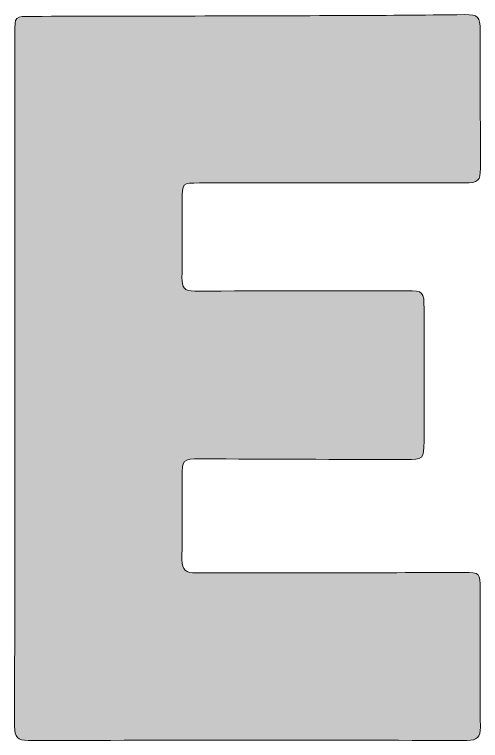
# Model space of a CAD drawing. Extents: x 560 to 1440, y -1293 to -707.
# Drawn here: x 1245.2 to 1335.5, y -847.9 to -707.1 of the extents above; entities that cross this region are included whole.
import ezdxf

# ---------------------------------------------------------------- set-up
doc = ezdxf.new("R2010")
doc.units = 0
doc.header["$MEASUREMENT"] = 0
doc.layers.add('katman 1', color=7, linetype='Continuous')

# ---------------------------------------------------------------- blocks, each defined once
blk = doc.blocks.new('block 3')
at = {"layer": 'katman 1', "true_color": 0x010101}
h = blk.add_hatch(color=18, dxfattribs=at)
h.dxf.hatch_style = 2
edge = h.paths.add_edge_path()
edge.add_spline(control_points=[(1245.21, -777.6), (1245.21, -755.35), (1245.21, -733.1), (1245.21, -710.85), (1245.21, -707.5), (1245.21, -707.51), (1248.64, -707.5), (1268.43, -707.46), (1288.22, -707.42), (1308.01, -707.35), (1316.15, -707.33), (1324.29, -707.24), (1332.43, -707.17), (1334.97, -707.14), (1335.42, -707.58), (1335.43, -710.23), (1335.44, -719.14), (1335.45, -728.05), (1335.46, -736.97), (1335.47, -739.37), (1335.04, -739.79), (1332.41, -739.79), (1315.29, -739.8), (1298.16, -739.8), (1281.04, -739.8), (1277.67, -739.8), (1277.64, -739.84), (1277.64, -743.21), (1277.65, -748.19), (1277.69, -753.17), (1277.62, -758.15), (1277.59, -759.96), (1278.05, -760.79), (1280.09, -760.78), (1293.78, -760.7), (1307.47, -760.73), (1321.15, -760.72), (1324.43, -760.72), (1324.54, -760.84), (1324.54, -764.2), (1324.55, -772.76), (1324.55, -781.32), (1324.54, -789.88), (1324.54, -793.27), (1324.37, -793.45), (1320.99, -793.44), (1307.73, -793.39), (1294.47, -793.34), (1281.2, -793.3), (1277.8, -793.29), (1277.64, -793.47), (1277.64, -796.84), (1277.65, -802.18), (1277.71, -807.51), (1277.61, -812.84), (1277.58, -814.83), (1278.46, -815.42), (1280.27, -815.41), (1297.6, -815.37), (1314.94, -815.36), (1332.27, -815.34), (1335.36, -815.34), (1335.43, -815.42), (1335.43, -818.57), (1335.43, -827.48), (1335.38, -836.4), (1335.46, -845.31), (1335.48, -847.26), (1334.79, -847.88), (1332.89, -847.87), (1304.53, -847.84), (1276.18, -847.83), (1247.82, -847.88), (1245.77, -847.89), (1245.17, -847.19), (1245.17, -845.19), (1245.23, -822.66), (1245.21, -800.13), (1245.21, -777.6)], knot_values=[0, 0, 0, 0, 1, 1, 1, 2, 2, 2, 3, 3, 3, 4, 4, 4, 5, 5, 5, 6, 6, 6, 7, 7, 7, 8, 8, 8, 9, 9, 9, 10, 10, 10, 11, 11, 11, 12, 12, 12, 13, 13, 13, 14, 14, 14, 15, 15, 15, 16, 16, 16, 17, 17, 17, 18, 18, 18, 19, 19, 19, 20, 20, 20, 21, 21, 21, 22, 22, 22, 23, 23, 23, 24, 24, 24, 25, 25, 25, 26, 26, 26, 26], degree=3, periodic=1)
at = {"layer": 'katman 1', "lineweight": 0}
blk.add_open_spline([(1245.21, -777.6), (1245.21, -755.35), (1245.21, -733.1), (1245.21, -710.85), (1245.21, -707.5), (1245.21, -707.51), (1248.64, -707.5), (1268.43, -707.46), (1288.22, -707.42), (1308.01, -707.35), (1316.15, -707.33), (1324.29, -707.24), (1332.43, -707.17), (1334.97, -707.14), (1335.42, -707.58), (1335.43, -710.23), (1335.44, -719.14), (1335.45, -728.05), (1335.46, -736.97), (1335.47, -739.37), (1335.04, -739.79), (1332.41, -739.79), (1315.29, -739.8), (1298.16, -739.8), (1281.04, -739.8), (1277.67, -739.8), (1277.64, -739.84), (1277.64, -743.21), (1277.65, -748.19), (1277.69, -753.17), (1277.62, -758.15), (1277.59, -759.96), (1278.05, -760.79), (1280.09, -760.78), (1293.78, -760.7), (1307.47, -760.73), (1321.15, -760.72), (1324.43, -760.72), (1324.54, -760.84), (1324.54, -764.2), (1324.55, -772.76), (1324.55, -781.32), (1324.54, -789.88), (1324.54, -793.27), (1324.37, -793.45), (1320.99, -793.44), (1307.73, -793.39), (1294.47, -793.34), (1281.2, -793.3), (1277.8, -793.29), (1277.64, -793.47), (1277.64, -796.84), (1277.65, -802.18), (1277.71, -807.51), (1277.61, -812.84), (1277.58, -814.83), (1278.46, -815.42), (1280.27, -815.41), (1297.6, -815.37), (1314.94, -815.36), (1332.27, -815.34), (1335.36, -815.34), (1335.43, -815.42), (1335.43, -818.57), (1335.43, -827.48), (1335.38, -836.4), (1335.46, -845.31), (1335.48, -847.26), (1334.79, -847.88), (1332.89, -847.87), (1304.53, -847.84), (1276.18, -847.83), (1247.82, -847.88), (1245.77, -847.89), (1245.17, -847.19), (1245.17, -845.19), (1245.23, -822.66), (1245.21, -800.13), (1245.21, -777.6)], degree=3, knots=[0, 0, 0, 0, 1, 1, 1, 2, 2, 2, 3, 3, 3, 4, 4, 4, 5, 5, 5, 6, 6, 6, 7, 7, 7, 8, 8, 8, 9, 9, 9, 10, 10, 10, 11, 11, 11, 12, 12, 12, 13, 13, 13, 14, 14, 14, 15, 15, 15, 16, 16, 16, 17, 17, 17, 18, 18, 18, 19, 19, 19, 20, 20, 20, 21, 21, 21, 22, 22, 22, 23, 23, 23, 24, 24, 24, 25, 25, 25, 26, 26, 26, 26], dxfattribs=at)
blk = doc.blocks.new('block 2')
at = {"layer": 'katman 1'}
blk.add_blockref('block 3', (0, 0), dxfattribs=at)

msp = doc.modelspace()

# ---------------------------------------------------------------- block references
at = {"layer": 'katman 1'}
msp.add_blockref('block 2', (0, 0), dxfattribs=at)

doc.saveas('drawing.dxf')
